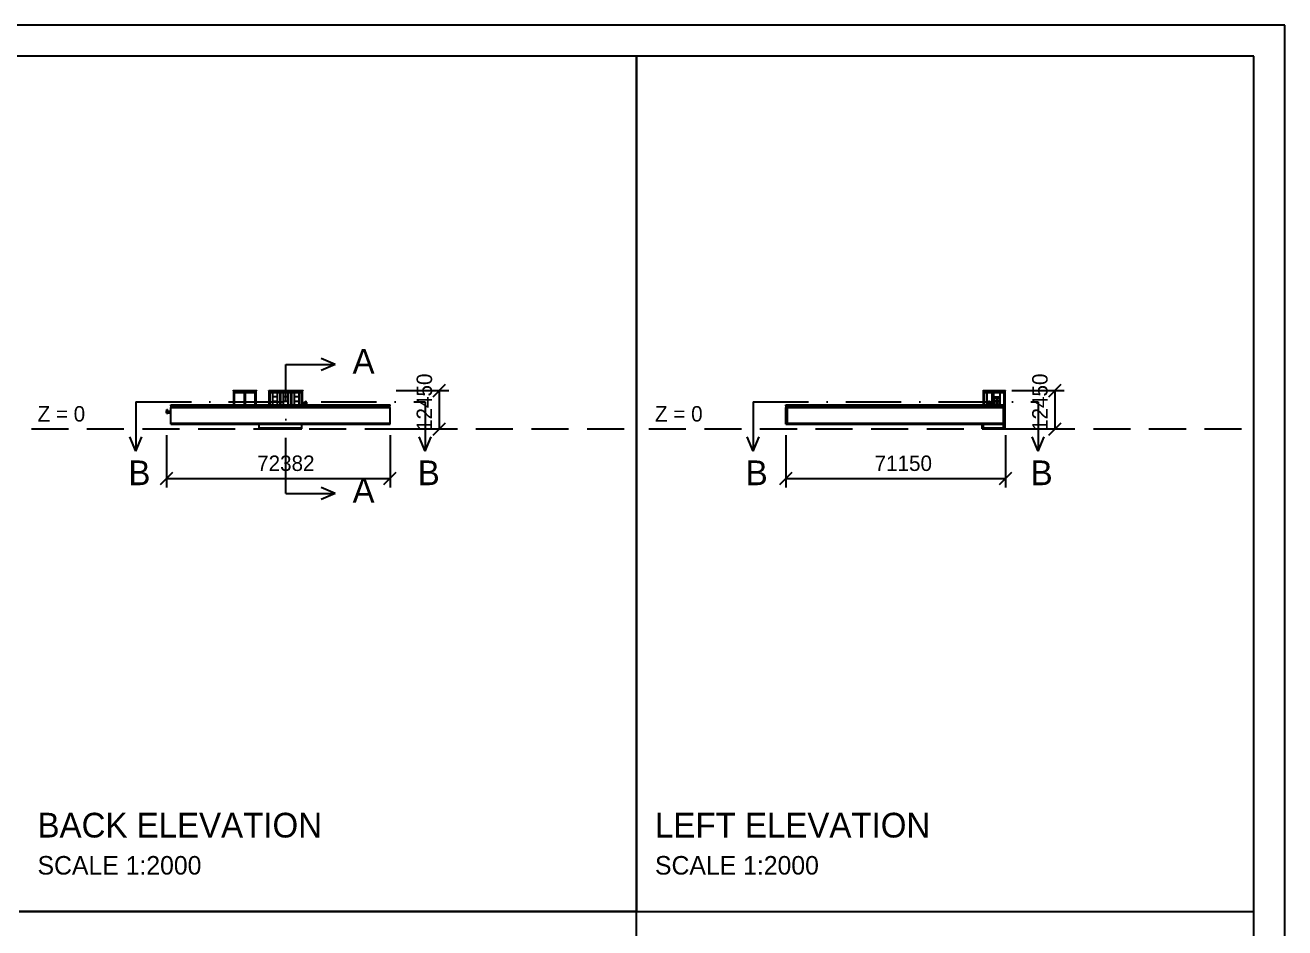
# Model space of a CAD drawing. Extents: x 10000 to 921450, y 10000 to 584000.
# Drawn here: x 422000 to 830000, y 291766 to 584000 of the extents above; entities that cross this region are included whole.
import ezdxf

# ---------------------------------------------------------------- set-up
doc = ezdxf.new("R2010")
doc.units = 0
doc.linetypes.add('DASHDOT', pattern=[30000, 18000, -6000, 0, -6000])
doc.linetypes.add('DASHED', pattern=[18000, 12000, -6000])
for name, color, linetype in [('A-DIM', 5, 'CONTINUOUS'), ('A-FRAME', 8, 'CONTINUOUS'), ('A-GROUND', 8, 'DASHED'), ('A-SECT', 1, 'DASHDOT'), ('A-TEXT', 7, 'CONTINUOUS'), ('A-VIS', 7, 'CONTINUOUS')]:
    doc.layers.add(name, color=color, linetype=linetype)

msp = doc.modelspace()

# ---------------------------------------------------------------- linework, layer by layer
at = {"layer": 'A-DIM'}
for p, q in [((542190.75, 465725), (559190.75, 465725)), ((554190.75, 463725), (558190.75, 467725)), ((556190.75, 453275), (556190.75, 465725)), ((741575, 465725), (758575, 465725)), ((753575, 463725), (757575, 467725)), ((755575, 453275), (755575, 465725)), ((542190.75, 453275), (559190.75, 453275)), ((554190.75, 451275), (558190.75, 455275)), ((741575, 453275), (758575, 453275)), ((753575, 451275), (757575, 455275)), ((467809.25, 451275), (467809.25, 434275)), ((540190.75, 451275), (540190.75, 434275)), ((668425, 451275), (668425, 434275)), ((739575, 451275), (739575, 434275)), ((465809.25, 435275), (469809.25, 439275)), ((467809.25, 437275), (540190.75, 437275)), ((538190.75, 435275), (542190.75, 439275)), ((666425, 435275), (670425, 439275)), ((668425, 437275), (739575, 437275)), ((737575, 435275), (741575, 439275))]:
    msp.add_line(p, q, dxfattribs=at)
at = {"layer": 'A-FRAME'}
for p, q in [((830000, 584000), (10000, 584000)), ((830000, 10000), (830000, 584000)), ((820000, 574000), (20000, 574000)), ((620000, 574000), (420000, 574000)), ((620000, 297000), (620000, 574000)), ((820000, 574000), (620000, 574000)), ((620000, 574000), (620000, 297000)), ((820000, 20000), (820000, 574000)), ((820000, 297000), (820000, 574000)), ((420000, 297000), (620000, 297000)), ((620000, 297000), (420000, 297000)), ((620000, 297000), (820000, 297000)), ((620000, 20000), (620000, 297000))]:
    msp.add_line(p, q, dxfattribs=at)
at = {"layer": 'A-GROUND'}
for p, q in [((424000, 453275), (616000, 453275)), ((624000, 453275), (816000, 453275))]:
    msp.add_line(p, q, dxfattribs=at)
at = {"layer": 'A-SECT'}
for p, q in [((506440.75, 432363.604), (506440.75, 474186.396)), ((506440.75, 474186.396), (522440.75, 474186.396)), ((522440.75, 474186.396), (517835.445, 476133.487)), ((522440.75, 474186.396), (517835.445, 472239.304)), ((457833.962, 462075), (551547.538, 462075)), ((457833.962, 462075), (457833.962, 446075)), ((551547.538, 462075), (551547.538, 446075)), ((657773.908, 462075), (750076.092, 462075)), ((657773.908, 462075), (657773.908, 446075)), ((750076.092, 462075), (750076.092, 446075)), ((457833.962, 446075), (455886.87, 450680.305)), ((457833.962, 446075), (459781.053, 450680.305)), ((551547.538, 446075), (549600.447, 450680.305)), ((551547.538, 446075), (553494.63, 450680.305)), ((657773.908, 446075), (655826.816, 450680.305)), ((657773.908, 446075), (659721, 450680.305)), ((750076.092, 446075), (748129, 450680.305)), ((750076.092, 446075), (752023.184, 450680.305)), ((522440.75, 432363.604), (517835.445, 434310.696)), ((506440.75, 432363.604), (522440.75, 432363.604)), ((522440.75, 432363.604), (517835.445, 430416.513))]:
    msp.add_line(p, q, dxfattribs=at)
at = {"layer": 'A-VIS'}
for p, q in [((489390.75, 465725), (496990.75, 465725)), ((489390.75, 465575), (489390.75, 465725)), ((489390.75, 465575), (496990.75, 465575)), ((489540.75, 461075), (489540.75, 465575)), ((493190.75, 465075), (493190.75, 465575)), ((496840.75, 461075), (496840.75, 465575)), ((496990.75, 465575), (496990.75, 465725)), ((500890.75, 465575), (500890.75, 465725)), ((500890.75, 465725), (511990.75, 465725)), ((500890.75, 465575), (511990.75, 465575)), ((501040.75, 461075), (501040.75, 465575)), ((504690.75, 465075), (504690.75, 465575)), ((508190.75, 465075), (508190.75, 465575)), ((511840.75, 461075), (511840.75, 465575)), ((511990.75, 465575), (511990.75, 465725)), ((732275, 465725), (739575, 465725)), ((732275, 465575), (732275, 465725)), ((732275, 465575), (739575, 465575)), ((732425, 461075), (732425, 465575)), ((732725, 461075), (732725, 465575)), ((739125, 461075), (739125, 465575)), ((739425, 460775), (739425, 465575)), ((739575, 465575), (739575, 465725)), ((469190.75, 460775), (469190.75, 461075)), ((469190.75, 461075), (540190.75, 461075)), ((489540.75, 465075), (496840.75, 465075)), ((489584.75, 464944), (489796.75, 464944)), ((489584.75, 464794), (489796.75, 464794)), ((489584.75, 464644), (489796.75, 464644)), ((489584.75, 464494), (489796.75, 464494)), ((489584.75, 464344), (489796.75, 464344)), ((489584.75, 464194), (489796.75, 464194)), ((489584.75, 464044), (489796.75, 464044)), ((489584.75, 464036), (489796.75, 464036)), ((489584.75, 463894), (489796.75, 463894)), ((489584.75, 463744), (489796.75, 463744)), ((489584.75, 463736), (489796.75, 463736)), ((489584.75, 463594), (489796.75, 463594)), ((489584.75, 463444), (489796.75, 463444)), ((489584.75, 463436), (489796.75, 463436)), ((489584.75, 463294), (489796.75, 463294)), ((489584.75, 463144), (489796.75, 463144)), ((489584.75, 463136), (489796.75, 463136)), ((489584.75, 462994), (489796.75, 462994)), ((489584.75, 462844), (489796.75, 462844)), ((489584.75, 462836), (489796.75, 462836)), ((489584.75, 462694), (489796.75, 462694)), ((489584.75, 462544), (489796.75, 462544)), ((489584.75, 462394), (489796.75, 462394)), ((489584.75, 462244), (489796.75, 462244)), ((489584.75, 462094), (489796.75, 462094)), ((489584.75, 461944), (489796.75, 461944)), ((489584.75, 461794), (489796.75, 461794)), ((489584.75, 461644), (489796.75, 461644)), ((489584.75, 461494), (489796.75, 461494)), ((489584.75, 461344), (489796.75, 461344)), ((489584.75, 461194), (489796.75, 461194)), ((489584.75, 461186), (489796.75, 461186)), ((489605.75, 461075), (489605.75, 465035)), ((489633.25, 461090), (489633.25, 461110.52)), ((489633.25, 461090), (489678.25, 461090)), ((489693.25, 461075), (489693.25, 461110.555)), ((489705.75, 461075), (489705.75, 461110.8)), ((489770.75, 461075), (489770.75, 461110.639)), ((489776.75, 461115), (489776.75, 465035)), ((489840.75, 461075), (489840.75, 465075)), ((490140.75, 461075), (490140.75, 461110.59)), ((490490.75, 461075), (490490.75, 461110.684)), ((490690.75, 461075), (490690.75, 461110.639)), ((490940.75, 461075), (490940.75, 461110.59)), ((491040.75, 461075), (491040.75, 461110.59)), ((491790.75, 461075), (491790.75, 461110.684)), ((491840.75, 461075), (491840.75, 461110.59)), ((491940.75, 461075), (491940.75, 461110.59)), ((492190.75, 461075), (492190.75, 461110.639)), ((492740.75, 461075), (492740.75, 461110.59)), ((493040.75, 461075), (493040.75, 465075)), ((493084.75, 464944), (493296.75, 464944)), ((493084.75, 464794), (493296.75, 464794)), ((493084.75, 464644), (493296.75, 464644)), ((493084.75, 464494), (493296.75, 464494)), ((493084.75, 464344), (493296.75, 464344)), ((493084.75, 464194), (493296.75, 464194)), ((493084.75, 464044), (493296.75, 464044)), ((493084.75, 464036), (493296.75, 464036)), ((493084.75, 463894), (493296.75, 463894)), ((493084.75, 463744), (493296.75, 463744)), ((493084.75, 463736), (493296.75, 463736)), ((493084.75, 463594), (493296.75, 463594)), ((493084.75, 463444), (493296.75, 463444)), ((493084.75, 463436), (493296.75, 463436)), ((493084.75, 463294), (493296.75, 463294)), ((493084.75, 463144), (493296.75, 463144)), ((493084.75, 463136), (493296.75, 463136)), ((493084.75, 462994), (493296.75, 462994)), ((493084.75, 462844), (493296.75, 462844)), ((493084.75, 462836), (493296.75, 462836)), ((493084.75, 462694), (493296.75, 462694)), ((493084.75, 462544), (493296.75, 462544)), ((493084.75, 462394), (493296.75, 462394)), ((493084.75, 462244), (493296.75, 462244)), ((493084.75, 462094), (493296.75, 462094)), ((493084.75, 461944), (493296.75, 461944)), ((493084.75, 461794), (493296.75, 461794)), ((493084.75, 461644), (493296.75, 461644)), ((493084.75, 461494), (493296.75, 461494)), ((493084.75, 461344), (493296.75, 461344)), ((493084.75, 461194), (493296.75, 461194)), ((493084.75, 461186), (493296.75, 461186)), ((493088.75, 461115), (493088.75, 465035)), ((493276.75, 461115), (493276.75, 465035)), ((493292.75, 461115), (493292.75, 465035)), ((493340.75, 461075), (493340.75, 465075)), ((493740.75, 461075), (493740.75, 461110.59)), ((494190.75, 461075), (494190.75, 461110.639)), ((494540.75, 461075), (494540.75, 461110.59)), ((494640.75, 461075), (494640.75, 461110.59)), ((495440.75, 461075), (495440.75, 461110.59)), ((495540.75, 461075), (495540.75, 461110.59)), ((495690.75, 461075), (495690.75, 461110.639)), ((496340.75, 461075), (496340.75, 461110.59)), ((496540.75, 461075), (496540.75, 465075)), ((496584.75, 464944), (496796.75, 464944)), ((496584.75, 464794), (496796.75, 464794)), ((496584.75, 464644), (496796.75, 464644)), ((496584.75, 464494), (496796.75, 464494)), ((496584.75, 464344), (496796.75, 464344)), ((496584.75, 464194), (496796.75, 464194)), ((496584.75, 464044), (496796.75, 464044)), ((496584.75, 464036), (496796.75, 464036)), ((496584.75, 463894), (496796.75, 463894)), ((496584.75, 463744), (496796.75, 463744)), ((496584.75, 463736), (496796.75, 463736)), ((496584.75, 463594), (496796.75, 463594)), ((496584.75, 463444), (496796.75, 463444)), ((496584.75, 463436), (496796.75, 463436)), ((496584.75, 463294), (496796.75, 463294)), ((496584.75, 463144), (496796.75, 463144)), ((496584.75, 463136), (496796.75, 463136)), ((496584.75, 462994), (496796.75, 462994)), ((496584.75, 462844), (496796.75, 462844)), ((496584.75, 462836), (496796.75, 462836)), ((496584.75, 462694), (496796.75, 462694)), ((496584.75, 462544), (496796.75, 462544)), ((496584.75, 462394), (496796.75, 462394)), ((496584.75, 462244), (496796.75, 462244)), ((496584.75, 462094), (496796.75, 462094)), ((496584.75, 461944), (496796.75, 461944)), ((496584.75, 461794), (496796.75, 461794)), ((496584.75, 461644), (496796.75, 461644)), ((496584.75, 461494), (496796.75, 461494)), ((496584.75, 461344), (496796.75, 461344)), ((496584.75, 461194), (496796.75, 461194)), ((496584.75, 461186), (496796.75, 461186)), ((496610.75, 461075), (496610.75, 465035)), ((496776.75, 461115), (496776.75, 465035)), ((496792.75, 461115), (496792.75, 465035)), ((501040.75, 465075), (511840.75, 465075)), ((501084.75, 464944), (501296.75, 464944)), ((501084.75, 464794), (501296.75, 464794)), ((501084.75, 464644), (501296.75, 464644)), ((501084.75, 464494), (501296.75, 464494)), ((501084.75, 464344), (501296.75, 464344)), ((501084.75, 464194), (501296.75, 464194)), ((501084.75, 464044), (501296.75, 464044)), ((501084.75, 464036), (501296.75, 464036)), ((501084.75, 463894), (501296.75, 463894)), ((501084.75, 463744), (501296.75, 463744)), ((501084.75, 463736), (501296.75, 463736)), ((501084.75, 463594), (501296.75, 463594)), ((501084.75, 463444), (501296.75, 463444)), ((501084.75, 463436), (501296.75, 463436)), ((501084.75, 463294), (501296.75, 463294)), ((501084.75, 463144), (501296.75, 463144)), ((501084.75, 463136), (501296.75, 463136)), ((501084.75, 462994), (501296.75, 462994)), ((501084.75, 462844), (501296.75, 462844)), ((501084.75, 462836), (501296.75, 462836)), ((501084.75, 462694), (501296.75, 462694)), ((501084.75, 462544), (501296.75, 462544)), ((501084.75, 462394), (501296.75, 462394)), ((501084.75, 462244), (501296.75, 462244)), ((501084.75, 462094), (501296.75, 462094)), ((501084.75, 461944), (501296.75, 461944)), ((501084.75, 461794), (501296.75, 461794)), ((501084.75, 461644), (501296.75, 461644)), ((501084.75, 461494), (501296.75, 461494)), ((501084.75, 461344), (501296.75, 461344)), ((501084.75, 461194), (501296.75, 461194)), ((501084.75, 461186), (501296.75, 461186)), ((501088.75, 461115), (501088.75, 465035)), ((501105.75, 461075), (501105.75, 465035)), ((501133.25, 461090), (501133.25, 461110.52)), ((501133.25, 461090), (501178.25, 461090)), ((501193.25, 461075), (501193.25, 461110.555)), ((501205.75, 461075), (501205.75, 461110.8)), ((501270.75, 461075), (501270.75, 465035)), ((501292.75, 461115), (501292.75, 465035)), ((501340.75, 461075), (501340.75, 465075)), ((502190.75, 461075), (502190.75, 465075)), ((502190.75, 463775), (503690.75, 463775)), ((502190.75, 462275), (503690.75, 462275)), ((502440.75, 461075), (502440.75, 461110.658)), ((502590.75, 461075), (502590.75, 461110.596)), ((502690.75, 461075), (502690.75, 461110.596)), ((502777.75, 461065.364), (502777.75, 461110.646)), ((503103.75, 461065.364), (503103.75, 461110.646)), ((503190.75, 461075), (503190.75, 461110.596)), ((503290.75, 461075), (503290.75, 461110.596)), ((503440.75, 461075), (503440.75, 461110.658)), ((503690.75, 461075), (503690.75, 465075)), ((504540.75, 461075), (504540.75, 465075)), ((504584.75, 464944), (504796.75, 464944)), ((504584.75, 464794), (504796.75, 464794)), ((504584.75, 464644), (504796.75, 464644)), ((504584.75, 464494), (504796.75, 464494)), ((504584.75, 464344), (504796.75, 464344)), ((504584.75, 464194), (504796.75, 464194)), ((504584.75, 464044), (504796.75, 464044)), ((504584.75, 464036), (504796.75, 464036)), ((504584.75, 463894), (504796.75, 463894)), ((504584.75, 463744), (504796.75, 463744)), ((504584.75, 463736), (504796.75, 463736)), ((504584.75, 463594), (504796.75, 463594)), ((504584.75, 463444), (504796.75, 463444)), ((504584.75, 463436), (504796.75, 463436)), ((504584.75, 463294), (504796.75, 463294)), ((504584.75, 463144), (504796.75, 463144)), ((504584.75, 463136), (504796.75, 463136)), ((504584.75, 462994), (504796.75, 462994)), ((504584.75, 462844), (504796.75, 462844)), ((504584.75, 462836), (504796.75, 462836)), ((504584.75, 462694), (504796.75, 462694)), ((504584.75, 462544), (504796.75, 462544)), ((504584.75, 462394), (504796.75, 462394)), ((504584.75, 462244), (504796.75, 462244)), ((504584.75, 462094), (504796.75, 462094)), ((504584.75, 461944), (504796.75, 461944)), ((504584.75, 461794), (504796.75, 461794)), ((504584.75, 461644), (504796.75, 461644)), ((504584.75, 461494), (504796.75, 461494)), ((504584.75, 461344), (504796.75, 461344)), ((504584.75, 461194), (504796.75, 461194)), ((504584.75, 461186), (504796.75, 461186)), ((504588.75, 461115), (504588.75, 465035)), ((504604.75, 461115), (504604.75, 465035)), ((504776.75, 461115), (504776.75, 465035)), ((504792.75, 461115), (504792.75, 465035)), ((504840.75, 461075), (504840.75, 465075)), ((505690.75, 461075), (505690.75, 465075)), ((505690.75, 463775), (507190.75, 463775)), ((505690.75, 462275), (507190.75, 462275)), ((505940.75, 461075), (505940.75, 461110.658)), ((506090.75, 461075), (506090.75, 461110.596)), ((506190.75, 461075), (506190.75, 461110.596)), ((506277.75, 461065.364), (506277.75, 461110.646)), ((506603.75, 461065.364), (506603.75, 461110.646)), ((506690.75, 461075), (506690.75, 461110.596)), ((506790.75, 461075), (506790.75, 461110.596)), ((506940.75, 461075), (506940.75, 461110.658)), ((507190.75, 461075), (507190.75, 465075)), ((508040.75, 461075), (508040.75, 465075)), ((508084.75, 464944), (508296.75, 464944)), ((508084.75, 464794), (508296.75, 464794)), ((508084.75, 464644), (508296.75, 464644)), ((508084.75, 464494), (508296.75, 464494)), ((508084.75, 464344), (508296.75, 464344)), ((508084.75, 464194), (508296.75, 464194)), ((508084.75, 464044), (508296.75, 464044)), ((508084.75, 464036), (508296.75, 464036)), ((508084.75, 463894), (508296.75, 463894)), ((508084.75, 463744), (508296.75, 463744)), ((508084.75, 463736), (508296.75, 463736)), ((508084.75, 463594), (508296.75, 463594)), ((508084.75, 463444), (508296.75, 463444)), ((508084.75, 463436), (508296.75, 463436)), ((508084.75, 463294), (508296.75, 463294)), ((508084.75, 463144), (508296.75, 463144)), ((508084.75, 463136), (508296.75, 463136)), ((508084.75, 462994), (508296.75, 462994)), ((508084.75, 462844), (508296.75, 462844)), ((508084.75, 462836), (508296.75, 462836)), ((508084.75, 462694), (508296.75, 462694)), ((508084.75, 462544), (508296.75, 462544)), ((508084.75, 462394), (508296.75, 462394)), ((508084.75, 462244), (508296.75, 462244)), ((508084.75, 462094), (508296.75, 462094)), ((508084.75, 461944), (508296.75, 461944)), ((508084.75, 461794), (508296.75, 461794)), ((508084.75, 461644), (508296.75, 461644)), ((508084.75, 461494), (508296.75, 461494)), ((508084.75, 461344), (508296.75, 461344)), ((508084.75, 461194), (508296.75, 461194)), ((508084.75, 461186), (508296.75, 461186)), ((508088.75, 461115), (508088.75, 465035)), ((508104.75, 461115), (508104.75, 465035)), ((508276.75, 461115), (508276.75, 465035)), ((508292.75, 461115), (508292.75, 465035)), ((508340.75, 461075), (508340.75, 465075)), ((509190.75, 461075), (509190.75, 465075)), ((509190.75, 463775), (510690.75, 463775)), ((509190.75, 462275), (510690.75, 462275)), ((509440.75, 461075), (509440.75, 461110.658)), ((509590.75, 461075), (509590.75, 461110.596)), ((509690.75, 461075), (509690.75, 461110.596)), ((509777.75, 461065.364), (509777.75, 461110.646)), ((510103.75, 461065.364), (510103.75, 461110.646)), ((510190.75, 461075), (510190.75, 461110.596)), ((510290.75, 461075), (510290.75, 461110.596)), ((510440.75, 461075), (510440.75, 461110.658)), ((510690.75, 461075), (510690.75, 465075)), ((511540.75, 461075), (511540.75, 465075)), ((511584.75, 464944), (511796.75, 464944)), ((511584.75, 464794), (511796.75, 464794)), ((511584.75, 464644), (511796.75, 464644)), ((511584.75, 464494), (511796.75, 464494)), ((511584.75, 464344), (511796.75, 464344)), ((511584.75, 464194), (511796.75, 464194)), ((511584.75, 464044), (511796.75, 464044)), ((511584.75, 464036), (511796.75, 464036)), ((511584.75, 463894), (511796.75, 463894)), ((511584.75, 463744), (511796.75, 463744)), ((511584.75, 463736), (511796.75, 463736)), ((511584.75, 463594), (511796.75, 463594)), ((511584.75, 463444), (511796.75, 463444)), ((511584.75, 463436), (511796.75, 463436)), ((511584.75, 463294), (511796.75, 463294)), ((511584.75, 463144), (511796.75, 463144)), ((511584.75, 463136), (511796.75, 463136)), ((511584.75, 462994), (511796.75, 462994)), ((511584.75, 462844), (511796.75, 462844)), ((511584.75, 462836), (511796.75, 462836)), ((511584.75, 462694), (511796.75, 462694)), ((511584.75, 462544), (511796.75, 462544)), ((511584.75, 462394), (511796.75, 462394)), ((511584.75, 462244), (511796.75, 462244)), ((511584.75, 462094), (511796.75, 462094)), ((511584.75, 461944), (511796.75, 461944)), ((511584.75, 461794), (511796.75, 461794)), ((511584.75, 461644), (511796.75, 461644)), ((511584.75, 461494), (511796.75, 461494)), ((511584.75, 461344), (511796.75, 461344)), ((511584.75, 461194), (511796.75, 461194)), ((511584.75, 461186), (511796.75, 461186)), ((511588.75, 461115), (511588.75, 465035)), ((511610.75, 461075), (511610.75, 465035)), ((511675.75, 461075), (511675.75, 461110.621)), ((511688.25, 461075), (511688.25, 461110.752)), ((511703.25, 461090), (511748.25, 461090)), ((511748.25, 461090), (511748.25, 461110.752)), ((511775.75, 461075), (511775.75, 465035)), ((511792.75, 461115), (511792.75, 465035)), ((511871.623, 461896), (512504.78, 461896)), ((511871.623, 461364), (512504.78, 461364)), ((512569.75, 461987.5), (513194.75, 461987.5)), ((512569.75, 461280.522), (512569.75, 461980.512)), ((512569.75, 461272.5), (513194.75, 461272.5)), ((512792.25, 462327.5), (512972.25, 462327.5)), ((512792.25, 462087.5), (512792.25, 462327.5)), ((512792.25, 462087.5), (512972.25, 462087.5)), ((512822.25, 461967.5), (512822.25, 462087.5)), ((512822.25, 461967.5), (512942.25, 461967.5)), ((512942.25, 461967.5), (512942.25, 462087.5)), ((512972.25, 462087.5), (512972.25, 462327.5)), ((513194.75, 461280.522), (513194.75, 461980.512)), ((513226.25, 461280.522), (513226.25, 461980.512)), ((540190.75, 460775), (540190.75, 461075)), ((668425, 460775), (668425, 461075)), ((668425, 461075), (739425, 461075)), ((675925, 460775), (675925, 461075)), ((682925, 460775), (682925, 461075)), ((689925, 460775), (689925, 461075)), ((696925, 460775), (696925, 461075)), ((703925, 460775), (703925, 461075)), ((710925, 460775), (710925, 461075)), ((717925, 460775), (717925, 461075)), ((724925, 460775), (724925, 461075)), ((731925, 460775), (731925, 461075)), ((732425, 465075), (739425, 465075)), ((732469, 464944), (732681, 464944)), ((732469, 464794), (732681, 464794)), ((732469, 464786), (732681, 464786)), ((732469, 464644), (732681, 464644)), ((732469, 464494), (732681, 464494)), ((732469, 464344), (732681, 464344)), ((732469, 464194), (732681, 464194)), ((732469, 464044), (732681, 464044)), ((732469, 464036), (732681, 464036)), ((732469, 463894), (732681, 463894)), ((732469, 463744), (732681, 463744)), ((732469, 463594), (732681, 463594)), ((732469, 463586), (732681, 463586)), ((732469, 463444), (732681, 463444)), ((732469, 463294), (732681, 463294)), ((732469, 463286), (732681, 463286)), ((732469, 463144), (732681, 463144)), ((732469, 462994), (732681, 462994)), ((732469, 462844), (732681, 462844)), ((732469, 462836), (732681, 462836)), ((732469, 462694), (732681, 462694)), ((732469, 462544), (732681, 462544)), ((732469, 462394), (732681, 462394)), ((732469, 462386), (732681, 462386)), ((732469, 462244), (732681, 462244)), ((732469, 462094), (732681, 462094)), ((732469, 462086), (732681, 462086)), ((732469, 461944), (732681, 461944)), ((732469, 461794), (732681, 461794)), ((732469, 461644), (732681, 461644)), ((732469, 461636), (732681, 461636)), ((732469, 461494), (732681, 461494)), ((732469, 461344), (732681, 461344)), ((732469, 461194), (732681, 461194)), ((732473, 461115), (732473, 465035)), ((732489, 461115), (732489, 465035)), ((732655, 461075), (732655, 465035)), ((732677, 461115), (732677, 465035)), ((733255, 461075), (733255, 461100.174)), ((733625, 461075), (733625, 465075)), ((733903.5, 461630), (733910.369, 461699.745)), ((733903.5, 461630), (733910.369, 461560.255)), ((733910.369, 461699.745), (733930.713, 461766.809)), ((733910.369, 461560.255), (733930.713, 461493.191)), ((733930.713, 461766.809), (733963.75, 461828.616)), ((733930.713, 461493.191), (733963.75, 461431.384)), ((733963.75, 461828.616), (734008.209, 461882.791)), ((733963.75, 461431.384), (734008.209, 461377.209)), ((734008.209, 461882.791), (734062.384, 461927.25)), ((734008.209, 461377.209), (734062.384, 461332.75)), ((734062.384, 461927.25), (734124.191, 461960.287)), ((734062.384, 461332.75), (734124.191, 461299.713)), ((734124.191, 461960.287), (734191.255, 461980.631)), ((734124.191, 461299.713), (734191.255, 461279.369)), ((734131, 462087.5), (734131, 462345.422)), ((734131, 462327.5), (734391, 462327.5)), ((734131, 462177.5), (734149.789, 462177.5)), ((734131, 462087.5), (734391, 462087.5)), ((734191.255, 461980.631), (734261, 461987.5)), ((734191.255, 461279.369), (734261, 461272.5)), ((734201, 461967.5), (734201, 462087.5)), ((734201, 461967.5), (734321, 461967.5)), ((734261, 461987.5), (734330.745, 461980.631)), ((734261, 461272.5), (734330.745, 461279.369)), ((734321, 461967.5), (734321, 462087.5)), ((734330.745, 461980.631), (734397.809, 461960.287)), ((734330.745, 461279.369), (734397.809, 461299.713)), ((734372.211, 462177.5), (734391, 462177.5)), ((734391, 462087.5), (734391, 462345.422)), ((734397.809, 461960.287), (734459.616, 461927.25)), ((734397.809, 461299.713), (734459.616, 461332.75)), ((734459.616, 461927.25), (734513.791, 461882.791)), ((734459.616, 461332.75), (734513.791, 461377.209)), ((734513.791, 461882.791), (734558.25, 461828.616)), ((734513.791, 461377.209), (734558.25, 461431.384)), ((734558.25, 461828.616), (734591.287, 461766.809)), ((734558.25, 461431.384), (734591.287, 461493.191)), ((734591.287, 461766.809), (734611.631, 461699.745)), ((734591.287, 461493.191), (734611.631, 461560.255)), ((734611.631, 461699.745), (734618.5, 461630)), ((734611.631, 461560.255), (734618.5, 461630)), ((735095, 461075), (735095, 461100.174)), ((735175, 461075), (735175, 461100.174)), ((735225, 461075), (735225, 465075)), ((735725, 461075), (735725, 465075)), ((735725, 463655), (737855, 463655)), ((735725, 463595), (737855, 463595)), ((735785, 461075), (735785, 463655)), ((735785, 463577), (737795, 463577)), ((735790, 461090), (738460, 461090)), ((735803, 461075), (735803, 463595)), ((735890, 463349.5), (736688, 463349.5)), ((735890, 462474.5), (736688, 462474.5)), ((735890, 462205.5), (736688, 462205.5)), ((735890, 462199.5), (736688, 462199.5)), ((735890, 461324.5), (736688, 461324.5)), ((735893, 462477.5), (735893, 463352.5)), ((735893, 461327.5), (735893, 462202.5)), ((736425, 461075), (736425, 461100.313)), ((736525, 461075), (736525, 461144.81)), ((736595, 461075), (736595, 461100.174)), ((736608, 462067), (736608, 462083)), ((736608, 462067), (736972, 462067)), ((736675, 461075), (736675, 461100.174)), ((736691, 462477.5), (736691, 463352.5)), ((736691, 461327.5), (736691, 462202.5)), ((736705, 461952.5), (736705, 462083)), ((736705, 462037.5), (736731, 462037.5)), ((736705, 461952.5), (736731, 461952.5)), ((736731, 461952.5), (736731, 462037.5)), ((736778, 462111), (736802, 462111)), ((736778, 462089), (736778, 462111)), ((736788, 461090), (736788, 463590)), ((736849, 461952.5), (736849, 462083)), ((736849, 462037.5), (736875, 462037.5)), ((736849, 461952.5), (736875, 461952.5)), ((736889, 462477.5), (736889, 463352.5)), ((736889, 461327.5), (736889, 462202.5)), ((736892, 463349.5), (737690, 463349.5)), ((736892, 462474.5), (737690, 462474.5)), ((736892, 462205.5), (737690, 462205.5)), ((736892, 462199.5), (737690, 462199.5)), ((736892, 461324.5), (737690, 461324.5)), ((736895, 462477.5), (736895, 463352.5)), ((736895, 461327.5), (736895, 462202.5)), ((736972, 462067), (736972, 462083)), ((737025, 461075), (737025, 461100.313)), ((737295, 461075), (737295, 461100.177)), ((737355, 461075), (737355, 461100.177)), ((737373, 461075), (737373, 461100.177)), ((737455, 461075), (737455, 461100.177)), ((737687, 462477.5), (737687, 463352.5)), ((737687, 461327.5), (737687, 462202.5)), ((737693, 462477.5), (737693, 463352.5)), ((737693, 461327.5), (737693, 462202.5)), ((737795, 461075), (737795, 463655)), ((737798.5, 463390), (737798.5, 463490)), ((737798.5, 462673.333), (737798.5, 462773.333)), ((737798.5, 461956.667), (737798.5, 462056.667)), ((737798.5, 461240), (737798.5, 461340)), ((737825, 461075), (737825, 461100.279)), ((737855, 461075), (737855, 465075)), ((738215, 461075), (738215, 461100.342)), ((738315, 461075), (738315, 461100.342)), ((738347, 461075), (738347, 461100.148)), ((738365, 461075), (738365, 461100.177)), ((738402, 461055.95), (738402, 461100.274)), ((738425, 461075), (738425, 461100.177)), ((738447, 461075), (738447, 461100.148)), ((738465, 461075), (738465, 461100.177)), ((738525, 461075), (738525, 461100.177)), ((738728, 461055.95), (738728, 461100.274)), ((738815, 461075), (738815, 461100.342)), ((738915, 461075), (738915, 461100.342)), ((739169, 464944), (739381, 464944)), ((739169, 464794), (739381, 464794)), ((739169, 464786), (739381, 464786)), ((739169, 464644), (739381, 464644)), ((739169, 464494), (739381, 464494)), ((739169, 464344), (739381, 464344)), ((739169, 464194), (739381, 464194)), ((739169, 464044), (739381, 464044)), ((739169, 464036), (739381, 464036)), ((739169, 463894), (739381, 463894)), ((739169, 463744), (739381, 463744)), ((739169, 463594), (739381, 463594)), ((739169, 463586), (739381, 463586)), ((739169, 463444), (739381, 463444)), ((739169, 463294), (739381, 463294)), ((739169, 463286), (739381, 463286)), ((739169, 463144), (739381, 463144)), ((739169, 462994), (739381, 462994)), ((739169, 462844), (739381, 462844)), ((739169, 462836), (739381, 462836)), ((739169, 462694), (739381, 462694)), ((739169, 462544), (739381, 462544)), ((739169, 462394), (739381, 462394)), ((739169, 462386), (739381, 462386)), ((739169, 462244), (739381, 462244)), ((739169, 462094), (739381, 462094)), ((739169, 462086), (739381, 462086)), ((739169, 461944), (739381, 461944)), ((739169, 461794), (739381, 461794)), ((739169, 461644), (739381, 461644)), ((739169, 461636), (739381, 461636)), ((739169, 461494), (739381, 461494)), ((739169, 461344), (739381, 461344)), ((739169, 461194), (739381, 461194)), ((739173, 461115), (739173, 465035)), ((739195, 461075), (739195, 465035)), ((739361, 461115), (739361, 465035)), ((739377, 461115), (739377, 465035)), ((467809.25, 459132.5), (467840.75, 459132.5)), ((467809.25, 458424.369), (467809.25, 459125.631)), ((467809.25, 458417.5), (468190.75, 458417.5)), ((467840.75, 458424.369), (467840.75, 459125.631)), ((467910.75, 459562.5), (468120.75, 459562.5)), ((467910.75, 459112.5), (467910.75, 459562.5)), ((467910.75, 459112.5), (468120.75, 459112.5)), ((468120.75, 459112.5), (468120.75, 459562.5)), ((468125.979, 459132.5), (468190.75, 459132.5)), ((468190.75, 458424.369), (468190.75, 459125.631)), ((468190.75, 458509), (469256.773, 458509)), ((468216.385, 459041), (469166.441, 459041)), ((469190.75, 460775), (540190.75, 460775)), ((469190.75, 454775), (469190.75, 460175)), ((469190.75, 460175), (540190.75, 460175)), ((469240.75, 460175), (469240.75, 460775)), ((469440.75, 460175), (469440.75, 460775)), ((476690.75, 460175), (476690.75, 460775)), ((483690.75, 460175), (483690.75, 460775)), ((490690.75, 460175), (490690.75, 460775)), ((497690.75, 460175), (497690.75, 460775)), ((504690.75, 460175), (504690.75, 460775)), ((511690.75, 460175), (511690.75, 460775)), ((518690.75, 460175), (518690.75, 460775)), ((525690.75, 460175), (525690.75, 460775)), ((532690.75, 460175), (532690.75, 460775)), ((539940.75, 460175), (539940.75, 460775)), ((540140.75, 460175), (540140.75, 460775)), ((540190.75, 454775), (540190.75, 460175)), ((668425, 460775), (739425, 460775)), ((668425, 454775), (668425, 460175)), ((668425, 460175), (739425, 460175)), ((668475, 460175), (668475, 460775)), ((668875, 460175), (668875, 460775)), ((668925, 455175), (668925, 460175)), ((675725, 460175), (675725, 460775)), ((676125, 460175), (676125, 460775)), ((682725, 460175), (682725, 460775)), ((683125, 460175), (683125, 460775)), ((689725, 460175), (689725, 460775)), ((690125, 460175), (690125, 460775)), ((696725, 460175), (696725, 460775)), ((697125, 460175), (697125, 460775)), ((703725, 460175), (703725, 460775)), ((704125, 460175), (704125, 460775)), ((710725, 460175), (710725, 460775)), ((711125, 460175), (711125, 460775)), ((717725, 460175), (717725, 460775)), ((718125, 460175), (718125, 460775)), ((724725, 460175), (724725, 460775)), ((725125, 460175), (725125, 460775)), ((731725, 460175), (731725, 460775)), ((732125, 460175), (732125, 460775)), ((738925, 455175), (738925, 460175)), ((738975, 460175), (738975, 460775)), ((739375, 460175), (739375, 460775)), ((739425, 453275), (739425, 460175)), ((469190.75, 455175), (540190.75, 455175)), ((469190.75, 454775), (540190.75, 454775)), ((497790.75, 453275), (497790.75, 454777.424)), ((497790.75, 453675), (511590.75, 453675)), ((497790.75, 453275), (511590.75, 453275)), ((498190.75, 454731.928), (498190.75, 454777.424)), ((502777.75, 454732.129), (502777.75, 454777.129)), ((503103.75, 454732.129), (503103.75, 454777.129)), ((506277.75, 454732.129), (506277.75, 454777.129)), ((506603.75, 454732.129), (506603.75, 454777.129)), ((509777.75, 454732.129), (509777.75, 454777.129)), ((510103.75, 454732.129), (510103.75, 454777.129)), ((511190.75, 454731.928), (511190.75, 454777.424)), ((511590.75, 453275), (511590.75, 454822.576)), ((668425, 455175), (739425, 455175)), ((668425, 454775), (739425, 454775)), ((732025, 453275), (732025, 455175)), ((732025, 453675), (739425, 453675)), ((732025, 453275), (739425, 453275)), ((732425, 453675), (732425, 454830.159)), ((738402, 454741.068), (738402, 454785.806)), ((738728, 454741.068), (738728, 454785.806)), ((738925, 453675), (738925, 454830.159))]:
    msp.add_line(p, q, dxfattribs=at)

# ---------------------------------------------------------------- texts
at = {"layer": 'A-DIM'}
for p in [(553790.75, 452625), (753175, 452625)]:
    msp.add_text('12450', height=5000, rotation=90, dxfattribs=at).set_placement(p)
for s, p in [('72382', (497125, 439675)), ('71150', (697125, 439675))]:
    msp.add_text(s, height=5000, dxfattribs=at).set_placement(p)
at = {"layer": 'A-TEXT'}
for s, height, p in [('A', 8000, (528040.75, 471186.396)), ('Z = 0', 5000, (426000, 455675)), ('Z = 0', 5000, (626000, 455675)), ('B', 8000, (455433.962, 435075)), ('B', 8000, (549147.538, 435075)), ('B', 8000, (655373.908, 435075)), ('B', 8000, (747676.092, 435075)), ('A', 8000, (528040.75, 429363.604)), ('BACK ELEVATION', 8000, (426000, 321000)), ('LEFT ELEVATION', 8000, (626000, 321000)), ('SCALE 1:2000', 6000, (426000, 309000)), ('SCALE 1:2000', 6000, (626000, 309000))]:
    msp.add_text(s, height=height, dxfattribs=at).set_placement(p)

doc.saveas('drawing.dxf')
